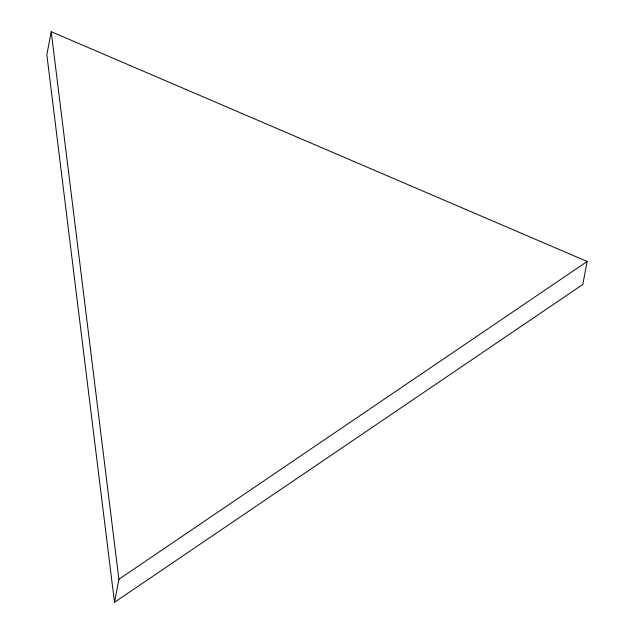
<?xml version="1.0" encoding="UTF-8"?>
<svg xmlns="http://www.w3.org/2000/svg" width="634" height="634" viewBox="0 0 634 634"><rect width="100%" height="100%" fill="white"/><g stroke="black" fill="none" stroke-linecap="round" stroke-linejoin="round"><path stroke-width="0.95" d="M51.227 31.7L46.837 54.722L114.5 602.3L582.773 284.492L587.163 261.47L51.227 31.7L118.891 579.278L114.5 602.3M118.891 579.278L587.163 261.47"/></g></svg>
